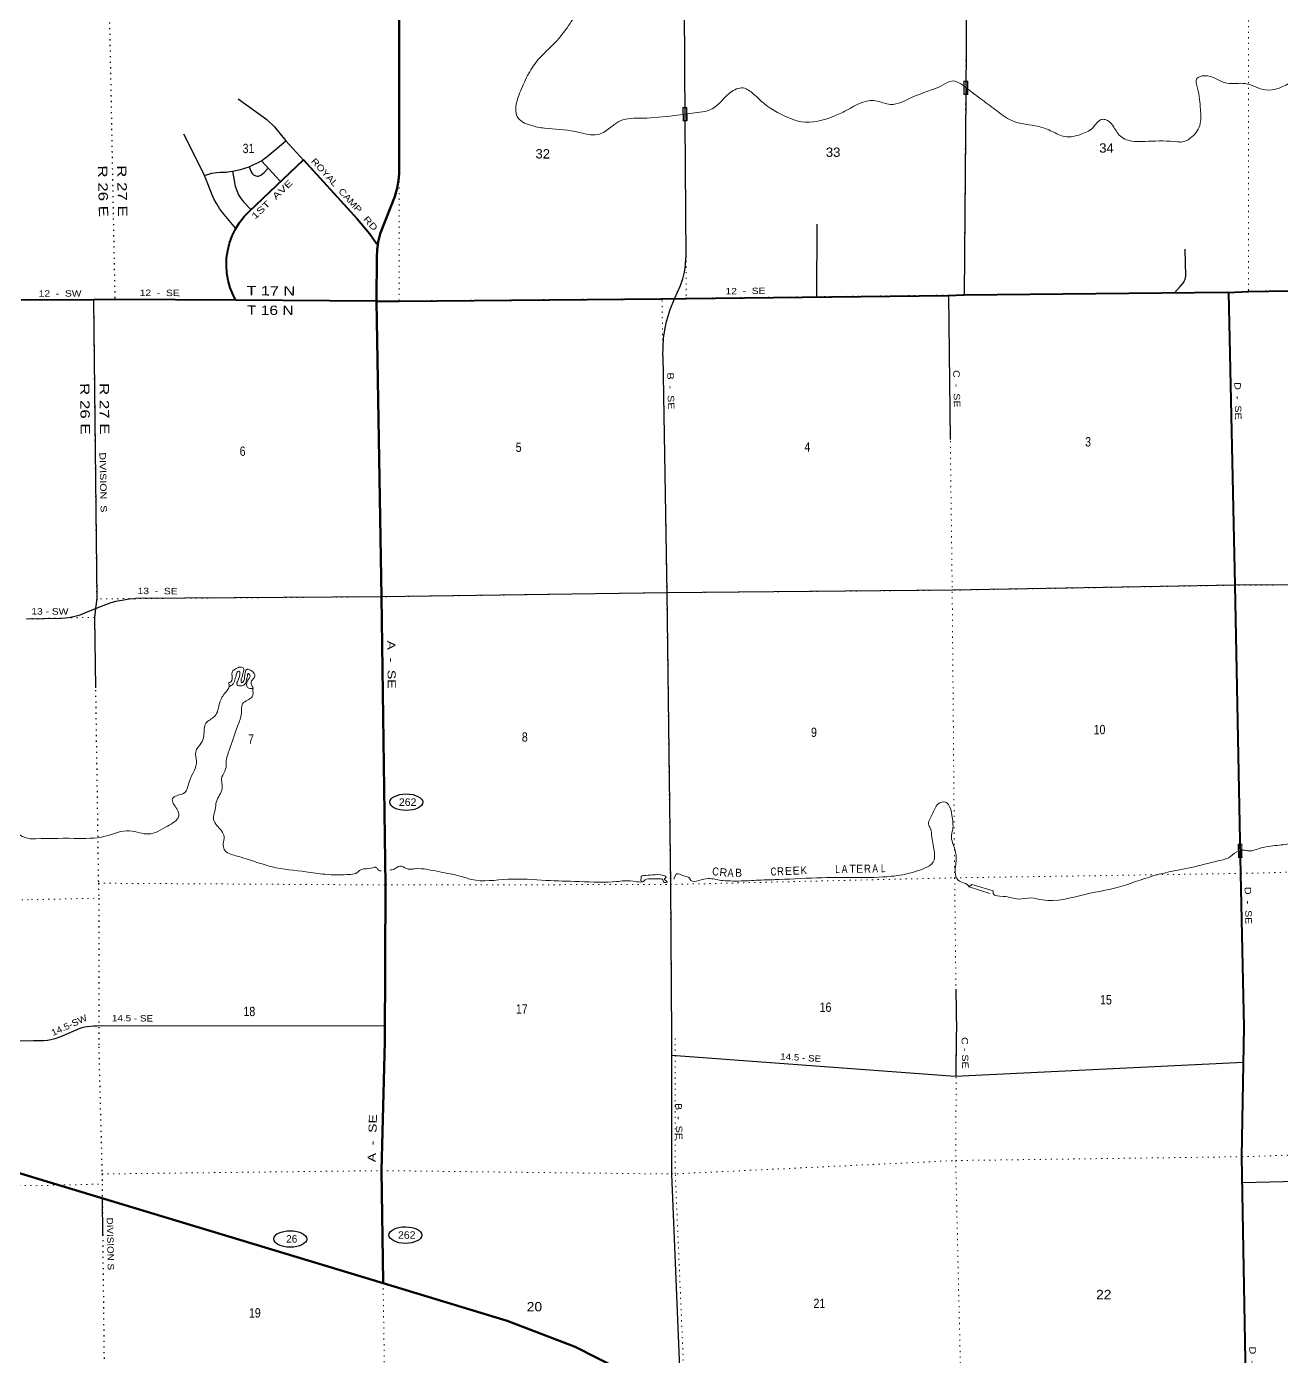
# Model space of a CAD drawing. Header units: feet. Extents: x 250644 to 505285, y -364975 to -177792.
# Drawn here: x 376579 to 400105, y -231772 to -206842 of the extents above; entities that cross this region are included whole.
import ezdxf
from ezdxf.enums import TextEntityAlignment as Align

# ---------------------------------------------------------------- set-up
doc = ezdxf.new("R2010")
doc.units = ezdxf.units.FT
doc.header["$LTSCALE"] = 70
doc.linetypes.add('DOTTED', pattern=[1.5, 0.3, -1.2])
for name, color, linetype, lineweight in [('17', 7, 'Continuous', 25), ('23', 7, 'Continuous', 70), ('26', 7, 'Continuous', 40), ('29', 7, 'Continuous', 25), ('31', 7, 'Continuous', 13), ('34', 7, 'Continuous', 25), ('39', 7, 'Continuous', 13), ('6', 7, 'DOTTED', 25), ('61', 7, 'Continuous', 13), ('7', 7, 'DOTTED', 13)]:
    doc.layers.add(name, color=color, linetype=linetype, lineweight=lineweight)
for name, color, linetype in [('27', 7, 'Continuous'), ('30', 7, 'Continuous'), ('41', 7, 'Continuous')]:
    doc.layers.add(name, color=color, linetype=linetype)

msp = doc.modelspace()

# ---------------------------------------------------------------- linework, layer by layer
at = {"layer": '17'}
for centre in [(383697.85, -221382.23), (383680.44, -229497.32), (381523.11, -229570.31)]:
    msp.add_ellipse(centre, major_axis=(-309.24, 1), ratio=0.500121, dxfattribs=at)
at = {"layer": '23'}
for p, q in [((369084.51, -226111.22), (376752.11, -228430.78)), ((383263.13, -230398.7), (376752.12, -228430.78))]:
    msp.add_line(p, q, dxfattribs=at)
for points in [[(383162.04, -210936.21), (383170.87, -210874.26), (383207.34, -210729.26), (383213.74, -210709.02), (383481.39, -210023.95), (383525.16, -209872.7), (383552.87, -209717.71), (383562.89, -209601.05), (383563.56, -206496.71)], [(383141.75, -211987.05), (383139.62, -211972.54), (383144.23, -211171.7), (383149.76, -211022.28), (383162.04, -210936.21)], [(383294.75, -225876.97), (383310.57, -222933.34), (383235.61, -217531.34), (383141.75, -211987.05)], [(383263.13, -230398.7), (383262.72, -230372.5), (383230, -228289.32), (383294.75, -225876.97)], [(399373.14, -238978.69), (388059.32, -232199.68), (386867.13, -231593.15), (385589.26, -231101.76), (383263.13, -230398.7)]]:
    msp.add_lwpolyline(points, dxfattribs=at)
at = {"layer": '26'}
msp.add_line((383141.75, -211987.05), (380502.24, -211969.8), dxfattribs=at)
for points in [[(380502.24, -211969.8), (380491.49, -211949.07), (380452.27, -211873.44), (380398.81, -211741.3), (380359.46, -211604.3), (380334.64, -211463.94), (380324.63, -211321.75), (380329.54, -211179.3), (380349.31, -211038.14), (380383.73, -210899.81), (380432.42, -210765.85), (380494.85, -210637.71), (380570.33, -210516.79), (380658.03, -210404.43), (380757, -210301.85), (381772.64, -209341.93), (382779.84, -210447.82), (383013.39, -210724.45), (383141.75, -210907.31), (383162.04, -210936.21)], [(383141.75, -211987.05), (383563.95, -211990.63), (388492.03, -211947.94), (388948.2, -211940.79), (393859.88, -211882.36), (394157.19, -211872.37), (399097.2, -211823.41), (399101.26, -211825.34), (399490.92, -211809.48), (404448.34, -211726.01), (404556.9, -211727.35), (404581.9, -211727.66)], [(399335.54, -222417.31), (399236.25, -217314.55), (399119.38, -211826.99)], [(380502.24, -211969.8), (378234.3, -211954.97), (377832.47, -211965.05), (376480.42, -211969.02)], [(399408.44, -225600.61), (399341.39, -222717.96), (399335.55, -222417.73)], [(399373.14, -238978.69), (399372.73, -238956.9), (399362.99, -238444.37), (399458.42, -233226.83), (399365.53, -228028.4), (399408.44, -225600.61)]]:
    msp.add_lwpolyline(points, dxfattribs=at)
at = {"layer": '29'}
for p, q in [((380547.89, -208199.01), (381083.54, -208583.72)), ((379523.65, -208854.57), (379915.93, -209634.49)), ((381441.12, -208984.33), (381772.68, -209343.93)), ((380751.02, -209471.8), (380985.6, -209356.04)), ((380985.6, -209356.04), (381336.29, -209740.53)), ((391397.05, -210545.27), (391391.64, -211911.71)), ((393863.74, -211874.24), (393896.55, -214583.19)), ((394002.67, -224885.06), (394013.26, -225694.41)), ((377897.74, -225574.09), (383296.41, -225568.43)), ((394008.29, -226522.81), (394013.26, -225694.41)), ((399375.65, -228512.64), (404288.95, -228381.15)), ((377998.73, -228805.16), (378004.58, -229514.35))]:
    msp.add_line(p, q, dxfattribs=at)
for points in [[(388783.43, -203017.02), (388882.24, -203031.58), (388908.25, -206479.81), (388921.45, -208610.34), (388937.33, -211175.03)], [(394200.8, -206249.03), (394186.31, -208117.16), (394157.19, -211872.37)], [(381083.54, -208583.72), (381083.54, -208583.72), (381225.87, -208722.48), (381441.12, -208984.33)], [(380985.6, -209356.04), (381121.58, -209252.51), (381441.12, -208984.33)], [(379915.93, -209634.49), (380052.37, -209591.69), (380138.81, -209576.17), (380209.73, -209573.95), (380327.19, -209569.51), (380349.35, -209567.3), (380438, -209553.99)], [(380503.94, -210626.28), (380254.05, -210330.07), (380198.64, -210252.46), (380143.24, -210163.77), (380103.35, -210095.03), (380072.32, -210028.51), (379915.93, -209634.49)], [(380438, -209553.99), (380590.92, -209518.51), (380751.02, -209471.8)], [(380438, -209553.99), (380491.19, -209833.38), (380517.78, -209913.2), (380553.24, -209995.25), (380602, -210068.42), (380646.33, -210126.07), (380781.52, -210272.42)], [(380751.02, -209471.8), (380788.17, -209562.86), (380805.9, -209593.9), (380834.71, -209622.73), (380876.82, -209642.69), (380898.98, -209647.12), (380925.57, -209644.9), (380972.11, -209627.16), (381036.39, -209576.17), (381109.52, -209498.56)], [(398098.12, -211832.6), (398204.66, -211717.1), (398251.2, -211666.1), (398277.8, -211630.62), (398284.45, -211615.1), (398299.96, -211579.63), (398311.04, -211517.54), (398299.96, -211014.21)], [(388729.42, -211943.18), (388839.14, -211697.05), (388883.46, -211572.88), (388916.7, -211444.27), (388932.22, -211322.32), (388937.33, -211175.03)], [(377832.47, -211965.05), (377894.22, -217569.44), (377873.01, -217743.89)], [(388509.77, -213013.78), (388521.1, -212683.77), (388543.26, -212524.12), (388578.72, -212368.91), (388645.21, -212147.18), (388729.42, -211943.18)], [(388509.77, -213013.78), (388581.12, -217454.15), (388649.4, -222924.61), (388670.87, -225781.53)], [(407952.12, -217232.68), (404570.61, -217283.8), (399236.25, -217314.55), (393929.23, -217407.05), (388581.12, -217454.15), (383235.61, -217531.34), (378627.14, -217562.97)], [(377872.48, -217748.2), (378144.75, -217641.72), (378253.35, -217612.9), (378404.05, -217586.29), (378503.78, -217570.77), (378627.14, -217562.97)], [(376579.3, -217942.32), (377239.43, -217932.19), (377364.64, -217918.89), (377456.62, -217901.15), (377586.26, -217867.89), (377673.81, -217834.63), (377872.48, -217748.2)], [(377872.48, -217748.2), (377851.99, -217916.75), (377870.92, -219238.62)], [(376709.66, -225851.15), (376904.76, -225848.06), (376971.25, -225841.41), (377035.52, -225830.32), (377115.3, -225810.36), (377219.46, -225772.67), (377582.92, -225619.67), (377642.76, -225599.72), (377709.25, -225586.41), (377840, -225575.33), (377897.74, -225574.09)], [(373390.1, -226041.17), (374013.77, -225911.29), (374151.64, -225899.34), (376709.31, -225850.69)], [(388670.87, -225786.03), (388671.4, -228352.78), (388835.7, -232294.16), (388840.98, -232360.37)], [(399396.73, -226263.38), (393988.57, -226523.76), (388670.9, -226128.52)]]:
    msp.add_lwpolyline(points, dxfattribs=at)
at = {"layer": '31'}
for p, q in [((394225.02, -207866.13), (394223.5, -208116.13)), ((394223.5, -208116.13), (394148.5, -208115.67)), ((388883.32, -208359.16), (388958.32, -208358.42)), ((388885.78, -208609.88), (388883.32, -208359.9)), ((388958.32, -208359.16), (388960.78, -208609.14)), ((388960.03, -208609.14), (388885.03, -208609.88))]:
    msp.add_line(p, q, dxfattribs=at)
msp.add_lwpolyline([(394148.5, -208115.67), (394150.02, -207865.67), (394225.02, -207866.13)], dxfattribs=at)
for points in [[(394156.54, -208107.72), (394157.96, -207873.71), (394216.97, -207874.07), (394215.55, -208108.08)], [(388893.69, -208601.79), (388891.38, -208367.07), (388950.39, -208366.49), (388952.7, -208601.21)]]:
    msp.add_lwpolyline(points, close=True, dxfattribs=at)
at = {"layer": '34', "lineweight": 13}
msp.add_spline([(354569.13, -226341.17), (354334.92, -226461.9), (353784.8, -226486.5), (353197.05, -226545.86), (352743.41, -226836.4), (352396.54, -227145.4), (352038.1, -227876.38), (351940.92, -228116.77), (351524.6, -229119.43), (351484.51, -229520.2), (351632.02, -229970.35), (352004.89, -230837.27), (352529.31, -232156.3), (352819.21, -232984.29), (352878.95, -233277.08), (352722.55, -233627.23), (352314.18, -233987.45), (351876.41, -234396.39), (351671.4, -234785.63), (351636.07, -235234.59), (351667.28, -236488.85), (351689.14, -237526.09), (351950.45, -238455.07), (352332.23, -238853.34), (352817.17, -239165.55), (353491.33, -239370.28), (354300.46, -239466.35), (355017.12, -239559.83), (355927.5, -239708.62), (357266.61, -239909.1), (358702.62, -240140.25), (359917.28, -240348.68), (360964.99, -240543.61), (361342.75, -240678.52), (362070.24, -240954.82), (362403.2, -241050.21), (362861.65, -241075.29), (363558.86, -241078.58), (363979.82, -241148.48), (364430.23, -241304.39), (365032.3, -241524.31), (365572.08, -241612.48), (366094.41, -241610.43), (366780.04, -241513.36), (367199.29, -241470.68), (367510.93, -241485.97), (367992, -241544.89), (368419.07, -241488.01), (369110.94, -241404.92), (369567.72, -241452.15), (369982.62, -241650.83), (370619.68, -242057.21), (371756.39, -242817.82), (372056.52, -243000.18), (372473.11, -243164.79), (373553.32, -243527.99), (374355.16, -243805.14), (374908.39, -244116.3), (375529.14, -244506.85), (376156, -244903.34), (377031.44, -245459.01)], degree=3, dxfattribs=at)
at = {"layer": '39'}
msp.add_lwpolyline([(394639.84, -223094.7), (394249.88, -222971.24), (394297.98, -222925.73), (394698.39, -223046.3), (394698.6, -223047.16)], dxfattribs=at)
msp.add_arc((388589.34, -222866.05), 14, 240.42337, 311.98369, dxfattribs=at)
for points in [[(385949.28, -207797.17), (386126.63, -207516.3), (386526.45, -207100.34), (386767.39, -206782.02), (386932.84, -206509.43), (387232.53, -206011.09), (387480.59, -205646.41), (387452.31, -205538.47), (387289.75, -205551.78), (387000.68, -205571.65), (386502.85, -205302.33), (386270.62, -205045.76), (386070.65, -204794.57), (385872.26, -204724.2), (385688.87, -204599.28), (385494.63, -204434.38), (385203.65, -204560.79), (384735.12, -204958.03), (384465.31, -205138.27), (384141.28, -204915.7), (383932.96, -204648.6), (383767.41, -204511.26), (383612.41, -204488.31)], [(388959.84, -208478.59), (388717.36, -208511.22), (388129.3, -208557.19), (387708.21, -208609.85), (387533.65, -208727.9), (387319.11, -208856.79), (387154.5, -208868.14), (386861.83, -208807.7), (386287.73, -208746.88), (386029.33, -208691.79), (385776.83, -208528.06), (385750.2, -208402), (385807.24, -208135.6), (385949.28, -207797.17)], [(394227.68, -208013.83), (394094.79, -207914.94), (393944.98, -207861.68), (393763.48, -207933.65), (393183.1, -208164.33), (392775.74, -208301.12), (392490.95, -208232.49), (392240.33, -208265.65), (391947.78, -208414.2), (391710.7, -208521.44), (391107.75, -208628), (390917.68, -208571.53), (390419.69, -208294.17), (390206.89, -208105.53), (390015.7, -207992.82), (389772.19, -208080.1), (389565.11, -208281.19), (389342.73, -208420.29), (389156.38, -208450.16), (388959.84, -208478.59)], [(404799.42, -209412.9), (404641.67, -209513.71), (404505.89, -209661.12), (404336.88, -209754.94), (403737.64, -209845.34), (402976.69, -209890.76), (402569.68, -210045.63), (402222.44, -210173.17), (401938.37, -210140.69), (401841.1, -209999.97), (401857.82, -209525.4), (402134.31, -209073.74), (402296.42, -208835.38), (402413.8, -208672.26), (402345.9, -208593.24), (402169.41, -208512.39), (402000.92, -208429.36), (401920.94, -208248.11), (401912.1, -208005.14), (401851.97, -207811.42), (401695.12, -207808.54), (401437.23, -207880.04), (401121.1, -207954.71), (400856.18, -207773.14), (400660.36, -207730.86), (400311.35, -207870.49), (399805.93, -208029.34), (399427.67, -207910.34), (399083.79, -207903.18), (398660.88, -207762.97), (398521.22, -207816.01), (398532.8, -207994.62), (398587.03, -208397.44), (398574.84, -208695.09), (398396.69, -208935.78), (398233.23, -209005.38), (398156.76, -209000.89), (397603.78, -208991.89), (397201.15, -208961.8), (397087.31, -208897.77), (396942.64, -208697.72), (396803.69, -208583.96), (396725.32, -208585.53), (396591.24, -208716.83), (396362.79, -208854.04), (396040.16, -208904.73), (395807.05, -208806.93), (395562.04, -208717.4), (395049.19, -208603.11), (394749.79, -208406.17), (394455.98, -208187), (394225.6, -208012.25)], [(380365.04, -219150.35), (380426.42, -219102.9), (380435.32, -218943.97), (380520.29, -218869.93), (380594.24, -218848.35), (380647.04, -218875.42), (380640.56, -218953.92), (380618.04, -219034.75), (380603.68, -219121.45), (380616.17, -219143.3), (380637.92, -219124.78), (380664.57, -219049.89), (380717.69, -218890.08), (380774.31, -218907.03), (380845.87, -218967.88), (380856.95, -219019.91), (380812.01, -219085.11), (380795.8, -219179.88), (380819.34, -219251.75), (380817.33, -219251.79), (380744.87, -219247.22), (380707.83, -219203.76), (380729.83, -219096.81), (380768.5, -219019.67), (380747.49, -218973.88), (380735.4, -218972.11), (380718.27, -219020.68), (380699.61, -219093.4), (380671.02, -219172.34), (380627.21, -219193.32), (380567.05, -219200.55), (380524.42, -219179.31), (380542.84, -219094.54), (380576.18, -218951.19), (380569.67, -218927.21), (380539.57, -218929.82), (380510.75, -218996.72), (380482.44, -219089.72), (380439.95, -219176.98), (380406.14, -219195.75), (380382.78, -219207.47), (380381.47, -219206.16)], [(376643.8, -222068.5), (377473.83, -222059.87), (378053.98, -222020.09), (378510.24, -221916.48), (378697.95, -221954.91), (378865.24, -221977.67), (379218.15, -221831.93), (379431.58, -221646.79), (379394.63, -221506.87), (379316.46, -221315.53), (379395.76, -221259.68), (379537.47, -221208.61), (379631.58, -220987.68), (379764.83, -220611.24), (379751.36, -220438.7), (379848.72, -220280), (379902.11, -220134.25), (379941.7, -219900.35), (380104, -219772.51), (380201.38, -219513.34), (380306.18, -219324.35), (380378.29, -219210.37), (380365.04, -219150.35)], [(380818.68, -219252.13), (380808.3, -219404.7), (380629.97, -219534.87), (380605.38, -219714.21), (380541.44, -219936.54), (380438.71, -220229.98), (380357.05, -220470.75), (380321.5, -220604.09), (380310.62, -220765.06), (380241.12, -220909.13), (380247.39, -221124.02), (380137.63, -221367.36), (380114.62, -221524.57), (380086.09, -221708), (380148.6, -221819.28), (380281.43, -222029.62), (380265.93, -222160.54), (380286.21, -222270.66), (380501.55, -222384.89), (380883.83, -222503.81), (381183.13, -222594.26), (381816.14, -222686.04), (382170.86, -222733.18), (382655.36, -222735.51), (382777.29, -222700.91), (382808.88, -222672.14), (382862.58, -222642.93), (383036.96, -222617.32), (383141.36, -222611.21), (383174.43, -222656.76), (383228.23, -222667.68)], [(372046.6, -221190.6), (372316.93, -221240.77), (372688.43, -221242.72), (372909.16, -221250.38), (373074.87, -221277.86), (373445.63, -221338.33), (373840.63, -221408.72), (374230.89, -221499.14), (374593.62, -221576.85), (374844.19, -221606.98), (375039.78, -221623.17), (375299.49, -221673.76), (375310.15, -221662.62), (375350.98, -221664.66), (375565.07, -221722.19), (375865.12, -221790.56), (376046.01, -221848.76), (376177.64, -221899.8), (376324.68, -221921.12), (376497.81, -222023.16), (376594.3, -222058.26), (376648.18, -222069.54)], [(388715.58, -222825.5), (388770.08, -222725.26), (388899.47, -222762.85), (389011.06, -222814.86), (389013.19, -222820.85), (389322.71, -222818.65), (389570.46, -222843.82), (389628.89, -222850.69), (390023.01, -222856.84), (390407.07, -222840.41), (390685.74, -222831.83), (391496.02, -222797.53), (392791.31, -222771.11), (393007.85, -222742.65), (393411.47, -222620), (393574.09, -222508.23), (393600.68, -222328.85), (393552.71, -222038.44), (393514.85, -221852.31), (393493.92, -221810.53), (393558.37, -221614.32), (393671.01, -221415.13), (393805.04, -221382.3), (393862.22, -221427.37), (393928.49, -221626.98), (393941.83, -221893.98), (393918.53, -222037.12), (393953.47, -222177.08), (394006.36, -222411.13), (393989.79, -222690.78), (394043.09, -222844.44), (394247.26, -222964.67), (394249.88, -222971.24)], [(399372.04, -222282.73), (399395.03, -222280.82), (399469.66, -222293.39), (399685.91, -222250.87), (400026.47, -222191.78), (400329.21, -222151.54), (401318.25, -221950.83), (401675.28, -221911.51), (402387.41, -221836.93), (402754.94, -221719.03), (403038.18, -221709.32), (403373.54, -221692.54), (403493.47, -221657.98), (403865.04, -221642.48), (404136.67, -221655.11), (404223.39, -221669.44), (404443.88, -221536.41), (404569.95, -221475.68)], [(394698.39, -223046.3), (394702.2, -223094.04), (394887.33, -223147), (395179.8, -223197.39), (395410.56, -223176.68), (395624.39, -223214.59), (396420.36, -223110.19), (397026.84, -222979.45), (397715.97, -222758.63), (398476.5, -222590.64), (398974.6, -222468.11), (399114.46, -222425.11), (399267.03, -222313.54), (399375.46, -222282.34)], [(383390.96, -222653.82), (383469.53, -222636.77), (383574.95, -222580.4), (383702.49, -222626.06), (383769.08, -222638.79), (383857.37, -222630.99), (384328.92, -222689.84), (384704.33, -222766.7), (384918.68, -222830.72), (385600.06, -222827.09), (386322.09, -222846.75), (386937.68, -222870.56), (387639.22, -222870.54), (388023.21, -222872.88), (388105.48, -222865.2), (388103.39, -222861.22)], [(388097.2, -222853.31), (388098.37, -222811.09), (388103.64, -222772.8), (388143.55, -222757.93), (388316.2, -222746.43), (388527.46, -222756.25), (388568.25, -222785.57), (388537.01, -222832.42), (388541.11, -222836.36), (388582.05, -222873.71), (388534.11, -222888.74), (388511.37, -222857.05), (388494.62, -222823.22), (388458.29, -222815.92), (388313.65, -222820.83), (388173.32, -222839.72), (388143.73, -222868.45), (388119.7, -222872.95), (388097.2, -222853.31)]]:
    msp.add_spline(points, degree=3, dxfattribs=at)
at = {"layer": '6'}
for points in [[(378065.63, -192716.33), (378109.47, -195827.34), (378170.02, -201111.07), (378129.24, -206555.59), (378234.3, -211954.97)], [(407855.21, -211606.46), (404757.98, -211729.84), (404448.34, -211726.01), (399490.92, -211809.48), (399123.4, -211826.91), (394157.19, -211872.37), (393863.9, -211882.28), (388948.2, -211940.79), (388558.55, -211946.63), (388492.03, -211947.94), (383563.95, -211990.63), (383141.75, -211987.05), (378234.3, -211954.97), (377826.44, -211965.17), (376480.35, -211969.58)], [(377832.47, -211965.05), (377894.22, -217569.44), (377851.99, -217916.75), (377924.7, -222900.83), (377932.28, -223182), (377931.33, -225966.43)], [(377931.33, -225966.43), (377992.78, -228351.07), (377995.75, -228539.97), (378050.44, -233661.01), (378045.01, -233836.06), (378121.57, -239024.88), (378130.51, -239135.21), (378239.62, -244492.03), (378373.19, -249785.87), (378518.59, -255071.35), (378631.42, -258560.56)]]:
    msp.add_lwpolyline(points, dxfattribs=at)
at = {"layer": '61'}
for p, q in [((399293.71, -222167), (399368.7, -222165.77)), ((399297.81, -222416.97), (399293.71, -222167)), ((399372.8, -222415.74), (399297.81, -222416.97))]:
    msp.add_line(p, q, dxfattribs=at)
msp.add_lwpolyline([(399305.67, -222408.84), (399301.83, -222174.86), (399360.83, -222173.89), (399364.67, -222407.87)], close=True, dxfattribs=at)
at = {"layer": '7'}
for p, q in [((394157.19, -211872.37), (394186.31, -208117.15)), ((388923.84, -208610.32), (388948.2, -211940.79)), ((377851.99, -217916.75), (376579.3, -217942.32)), ((376671.05, -223208.2), (377932.28, -223182)), ((376754.43, -228571.17), (377995.75, -228539.97))]:
    msp.add_line(p, q, dxfattribs=at)
for points in [[(394186.31, -208117.15), (394199.01, -206480.08), (394264.72, -201189.69), (394232.36, -195794.98), (394181.83, -190408.56), (394160.54, -185077.83), (393998.58, -181212.22)], [(399475.1, -187321.32), (399519.6, -190448.08), (399524.09, -195742.98), (399564.11, -201005.02), (399490.42, -206412.01), (399490.92, -211809.48)], [(388823.52, -191947.94), (388822.51, -195871.45), (388874.75, -201141.28), (388908.25, -206479.81), (388921.45, -208610.34)], [(383559.56, -204604.33), (383563.56, -206496.71), (383563.95, -211990.63)], [(393863.9, -211882.28), (393932.02, -217332.75), (393977.88, -222799.53), (394013.26, -225694.41)], [(399335.54, -222417.31), (399236.25, -217314.55), (399123.4, -211826.91)], [(383141.75, -211987.05), (383235.61, -217531.34), (383310.57, -222933.34), (383294.75, -225876.97)], [(388670.87, -225786.03), (388649.4, -222924.61), (388581.12, -217454.15), (388492.03, -211947.94)], [(407952.12, -217232.68), (404570.61, -217283.8), (399236.25, -217314.55), (393929.23, -217407.05), (388581.12, -217454.15), (383235.61, -217531.34), (377894.22, -217569.44)], [(377924.7, -222900.83), (383310.57, -222933.34), (388649.4, -222924.61), (393977.88, -222799.53), (399341.39, -222717.96), (404617.42, -222583.89), (408047.78, -222403.26)], [(399408.44, -225600.61), (399341.39, -222717.96), (399335.54, -222417.31)], [(347111.88, -223584.8), (351339.51, -223578.74), (356670.42, -223488.8), (361987.04, -223387.11), (367284.56, -223330.03), (372605.92, -223262.39), (376664.48, -223210.05)], [(399363.88, -248969.17), (399466.77, -243903.86), (399362.99, -238444.37), (399460.11, -233214.72), (399365.53, -228028.4), (399408.44, -225600.61)], [(388909.3, -244230.62), (388913.44, -238942.51), (388897.04, -233634.11), (388671.4, -228352.78), (388670.87, -225786.03)], [(388979.3, -244230.67), (388983.44, -238942.43), (388967.04, -233632.51), (388741.4, -228351.28), (388740.87, -225786.02)], [(394013.26, -225694.41), (393997.99, -228099.67), (394120.84, -233444.05), (394247.12, -238766.23), (394145.88, -244068.37), (394122.11, -245102.11)], [(383294.75, -225876.97), (383230, -228289.32), (383313.92, -233680.99), (383457.69, -239056.98), (383383.61, -244398.6), (383447.08, -249700.34), (383582.87, -255002.16), (383657.75, -260355.88), (383713.25, -265659.85), (383715.17, -265734.76)], [(377992.78, -228351.07), (383230, -228289.32), (388671.4, -228352.78), (393997.99, -228099.67), (399365.53, -228028.4), (404648.07, -227856.88), (408142.08, -227733.25)], [(366374.27, -228648.63), (367360.9, -228635.19), (372659.66, -228555.24), (376754.43, -228570.97)]]:
    msp.add_lwpolyline(points, dxfattribs=at)

# ---------------------------------------------------------------- texts
at = {"layer": '17', "width": 1.3}
for rotation, p in [(270.795, (383339.21, -218353.2)), (88.463, (383124.18, -228132.28))]:
    msp.add_text('A  -  SE', height=150, rotation=rotation, dxfattribs=at).set_placement(p)
at = {"layer": '17', "width": 1.05}
for p in [(383723.9, -221450.54), (383706.49, -229565.63)]:
    msp.add_text('262', height=140, dxfattribs=at).set_placement(p, align=Align.CENTER)
at = {"layer": '17'}
msp.add_text('26', height=140, dxfattribs=at).set_placement((381549.71, -229638.62), align=Align.CENTER)
at = {"layer": '27'}
for s, rotation, width, p in [('ROYAL  CAMP', 312.326, 1.2, (381904.01, -209373.22)), ('1ST  AVE', 43.384, 1.4, (380863.72, -210463.37)), ('RD', 312.326, 1.3, (382881.96, -210460.36)), ('12  -  SW', 0.188, 1.2, (376805.78, -211905.67)), ('12  -  SE', 359.625, 1.2, (378699.55, -211890.75)), ('12  -  SE', 0.682, 1.2, (389683.13, -211862.4)), ('D  -  SE', 271.178, 1.25, (399223.35, -213509.12)), ('D  -  SE', 271.336, 1.25, (399415.93, -222971.37)), ('D  -  SE', 271.024, 1.25, (399504.15, -231588.33))]:
    msp.add_text(s, height=120, rotation=rotation, dxfattribs=dict(at, width=width)).set_placement(p)
at = {"layer": '30'}
for s, rotation, width, p in [('B  -  SE', 271.178, 1.25, (388589.98, -213329.13)), ('C  -  SE', 271.178, 1.25, (393950.7, -213281.86)), ('DIVISION  S', 271.178, 1.25, (377944.61, -214824.27)), ('13  -  SE', 359.625, 1.2, (378660.25, -217480.12)), ('13 - SW', 359.625, 1.2, (376666.57, -217862.87)), ('14.5-SW', 24.628, 1.15, (377075.27, -225766.88)), ('14.5 - SE', 359.625, 1.15, (378180.23, -225489.04)), ('C - SE', 271.178, 1.25, (394107.95, -225787.12)), ('14.5 - SE', 356.39, 1.15, (390704.18, -226205.51)), ('B  -  SE', 271.178, 1.25, (388742.95, -227022.75)), ('DIVISION S', 271.178, 1.15, (378080.43, -229170.36))]:
    msp.add_text(s, height=120, rotation=rotation, dxfattribs=dict(at, width=width)).set_placement(p)
at = {"layer": '41'}
for s, rotation, width, p in [('C', 354.057, 0.85, (389488.47, -222754.85)), ('C', 1.734, 0.75, (390584.63, -222756.51)), ('R', 2.347, 0.9, (390716.45, -222751.76)), ('K', 2.501, 0.9, (391153.2, -222732.91)), ('L', 1.666, 0.8, (391786.56, -222705.84)), ('A', 0.808, 0.8, (391915.65, -222706.95)), ('R', 1.198, 0.9, (392345.96, -222702.95)), ('A', 1.198, 0.8, (392490.19, -222699.77)), ('L', 1.198, 0.8, (392642.16, -222693.8)), ('A', 356.955, 0.85, (389773.99, -222780.3)), ('B', 1.344, 0.95, (389930.79, -222779.07))]:
    msp.add_text(s, height=150, rotation=rotation, dxfattribs=dict(at, width=width)).set_placement(p, align=Align.CENTER)
for s, rotation, p in [('R', 353.497, (389634.06, -222771.5)), ('E', 2.347, (390866.14, -222745.51)), ('E', 2.347, (391009.68, -222739.28)), ('T', 0.808, (392066.6, -222704.8)), ('E', 0.808, (392197.39, -222705.45))]:
    msp.add_text(s, height=150, rotation=rotation, dxfattribs=at).set_placement(p, align=Align.CENTER)
at = {"layer": '6'}
for s, rotation, width, p in [('R 26 E', 271.115, 1.35, (377917, -209446.91)), ('R 27 E', 271.115, 1.35, (378275.04, -209442.91)), ('T 17 N', 359.625, 1.3, (380701.3, -211880.43)), ('T 16 N', 359.625, 1.25, (380707.72, -212244.45)), ('R 26 E', 270.631, 1.35, (377582.13, -213526.72)), ('R 27 E', 270.631, 1.35, (377945.8, -213525.56))]:
    msp.add_text(s, height=175, rotation=rotation, dxfattribs=dict(at, width=width)).set_placement(p)
at = {"layer": '7'}
for s, width, p in [('31', 0.85, (380629.5, -209213.62)), ('32', 1.05, (386119.5, -209314.64)), ('33', 1.05, (391563.73, -209284.58)), ('34', 1.05, (396688.88, -209204.98)), ('5', 0.85, (385749.55, -214815.76)), ('4', 0.85, (391162.55, -214808.44)), ('3', 0.85, (396424.9, -214712.84)), ('6', 0.85, (380573.52, -214888.05)), ('7', 0.85, (380731.98, -220283.23)), ('8', 0.85, (385864.33, -220247.54)), ('9', 0.85, (391285.68, -220158.85)), ('10', 0.85, (396583.48, -220107.38)), ('15', 0.85, (396704.55, -225174.21)), ('18', 0.85, (380645.2, -225391.67)), ('17', 0.85, (385752.63, -225346.95)), ('16', 0.85, (391447.35, -225312.64)), ('22', 1.1, (396631.7, -230699.01)), ('20', 1.1, (385957.13, -230926.36)), ('21', 0.85, (391332.23, -230864.55)), ('19', 0.85, (380747.48, -231043.67))]:
    msp.add_text(s, height=175, dxfattribs=dict(at, width=width)).set_placement(p)

doc.saveas('drawing.dxf')
